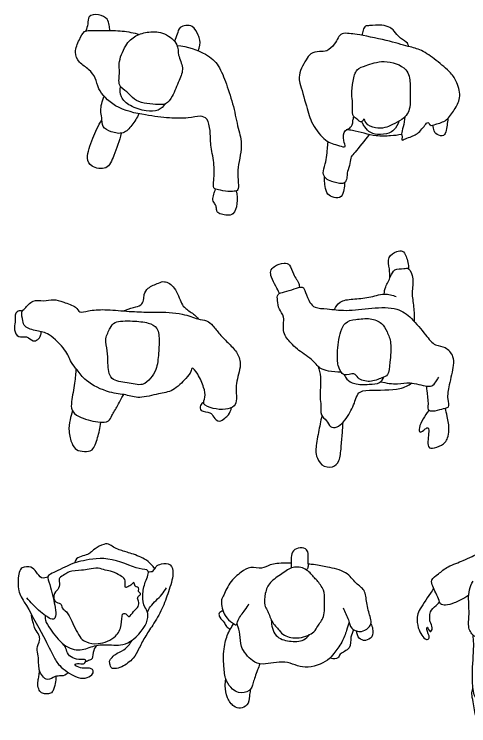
# Model space of a CAD drawing. Header units: millimetres. Extents: x 1.39 to 5.98, y 0.28 to 2.74.
# Drawn here: x 1.391 to 2.834, y 0.371 to 2.628 of the extents above; entities that cross this region are included whole.
import ezdxf

# ---------------------------------------------------------------- set-up
doc = ezdxf.new("R2010")
doc.units = ezdxf.units.MM

# ---------------------------------------------------------------- blocks, each defined once
blk = doc.blocks.new('pa37-1')
blk.add_open_spline([(1.8368, 0.8689), (1.8234, 0.8888), (1.7945, 0.9073), (1.7431, 0.9233), (1.7295, 0.9275), (1.7093, 0.9347), (1.6944, 0.9463), (1.678, 0.9503), (1.6432, 0.9313), (1.6339, 0.9197), (1.6213, 0.9128), (1.5965, 0.9064), (1.586, 0.9005), (1.5817, 0.8871)], degree=3)
for points, knots in [([(1.8152, 0.7271), (1.8152, 0.7209), (1.8161, 0.6923), (1.7547, 0.6222), (1.6936, 0.6285), (1.6453, 0.6281), (1.6006, 0.6052), (1.5448, 0.622), (1.5067, 0.6768), (1.4885, 0.7013), (1.4886, 0.7243), (1.4973, 0.7137), (1.5166, 0.7052), (1.524, 0.7204), (1.5214, 0.7472), (1.5083, 0.8082), (1.496, 0.8383), (1.4991, 0.8496), (1.5178, 0.8576), (1.5735, 0.8857), (1.602, 0.8927), (1.6905, 0.9124), (1.7815, 0.8657), (1.8187, 0.8673), (1.8159, 0.8472), (1.8057, 0.8257), (1.7955, 0.7854), (1.8027, 0.7473), (1.8128, 0.7376), (1.8152, 0.7271)], [0, 0, 0, 0, 0.883812, 2.373191, 3.603104, 4.704566, 5.806869, 6.980899, 8.281752, 9.195003, 9.802227, 10.267869, 10.965365, 11.516143, 12.350976, 13.645229, 14.547457, 15.01474, 15.715163, 16.969015, 17.876346, 19.362227, 21.003143, 21.854309, 22.444814, 23.240394, 24.282595, 25.274009, 25.903463, 25.903463, 25.903463, 25.903463]), ([(1.8164, 0.86), (1.8215, 0.8594), (1.8337, 0.8595), (1.84, 0.8782), (1.8579, 0.8858), (1.8909, 0.887), (1.8984, 0.8501), (1.8801, 0.7951), (1.8621, 0.7416), (1.8311, 0.6903), (1.8049, 0.6527), (1.7854, 0.6136), (1.7714, 0.5838), (1.7341, 0.5568), (1.7113, 0.5509), (1.6967, 0.5542), (1.6961, 0.5647), (1.6911, 0.5762), (1.6992, 0.5855), (1.7118, 0.6001), (1.7375, 0.6081), (1.757, 0.6295), (1.764, 0.6391), (1.7668, 0.644)], [0, 0, 0, 0, 0.614817, 1.263019, 1.95105, 2.779195, 3.641983, 4.848387, 6.05482, 7.267186, 8.345192, 9.372066, 10.282508, 11.337066, 12.10457, 12.648552, 13.128767, 13.663586, 14.17569, 14.873949, 15.808441, 16.50989, 17.159003, 17.159003, 17.159003, 17.159003]), ([(1.4977, 0.8428), (1.4915, 0.8402), (1.4757, 0.8361), (1.4604, 0.8597), (1.446, 0.877), (1.4138, 0.8753), (1.4046, 0.8577), (1.3998, 0.8002), (1.4235, 0.7637), (1.4845, 0.6545), (1.5144, 0.5926), (1.5317, 0.5602), (1.5836, 0.5238), (1.6141, 0.5196), (1.6395, 0.5302), (1.6431, 0.5458), (1.6357, 0.5535), (1.6225, 0.5539), (1.6068, 0.5529), (1.5869, 0.5591), (1.5813, 0.5686), (1.603, 0.5686), (1.6129, 0.5654), (1.6211, 0.5813), (1.6064, 0.5809), (1.5818, 0.5819), (1.5601, 0.5951), (1.5563, 0.6171), (1.5496, 0.6257), (1.5464, 0.6299)], [0, 0, 0, 0, 0.704204, 1.496302, 2.243167, 3.063273, 3.727291, 4.872572, 5.940751, 7.70669, 9.025364, 9.970451, 11.198925, 12.076751, 12.859195, 13.430338, 13.898879, 14.454252, 15.099334, 15.818043, 16.193348, 16.852979, 17.370654, 17.902525, 18.395604, 19.199806, 19.966985, 20.686759, 21.315234, 21.315234, 21.315234, 21.315234]), ([(1.7346, 0.7253), (1.7325, 0.7182), (1.7327, 0.6878), (1.7166, 0.6511), (1.6589, 0.6255), (1.6198, 0.6363), (1.5992, 0.6467), (1.5739, 0.7027), (1.5593, 0.7326), (1.5411, 0.7424), (1.541, 0.7621), (1.5158, 0.76), (1.5152, 0.7936), (1.5348, 0.8054), (1.5343, 0.8286), (1.5318, 0.841), (1.5522, 0.8506), (1.564, 0.8621), (1.6057, 0.8635), (1.6271, 0.8681), (1.658, 0.8732), (1.6796, 0.8634), (1.7031, 0.8609), (1.7264, 0.8479), (1.7447, 0.8373), (1.7429, 0.8183), (1.7419, 0.8072), (1.7563, 0.8135), (1.7649, 0.8203), (1.772, 0.8292), (1.7735, 0.8112), (1.782, 0.8121), (1.7884, 0.8044), (1.7818, 0.7963), (1.7951, 0.7911), (1.7883, 0.7842), (1.7791, 0.7762), (1.789, 0.7624), (1.7827, 0.7439), (1.7688, 0.7356), (1.7569, 0.7122), (1.7478, 0.7244), (1.741, 0.73), (1.7346, 0.7253)], [0, 0, 0, 0, 0.945268, 1.95674, 3.187255, 4.17269, 4.920586, 6.160837, 7.100123, 7.778282, 8.395609, 9.071697, 9.87781, 10.620666, 11.354081, 11.88332, 12.586611, 13.252094, 14.252468, 15.039666, 15.906771, 16.677856, 17.44921, 18.279478, 18.982882, 19.659562, 20.092886, 20.64064, 21.223947, 21.622296, 22.181134, 22.609818, 23.06072, 23.492709, 23.985342, 24.401296, 24.924329, 25.52595, 26.18842, 26.861062, 27.581026, 28.104059, 28.62794, 28.62794, 28.62794, 28.62794]), ([(1.8148, 0.7331), (1.817, 0.7387), (1.822, 0.7502), (1.8419, 0.7687), (1.8595, 0.7868), (1.8696, 0.8015), (1.8741, 0.809)], [0, 0, 0, 0, 0.672823, 1.486266, 2.288594, 3.098198, 3.098198, 3.098198, 3.098198]), ([(1.4903, 0.7199), (1.4827, 0.7256), (1.4676, 0.7373), (1.4423, 0.7629), (1.431, 0.7769)], [0, 0, 0, 0, 0.843356, 2.001585, 2.001585, 2.001585, 2.001585]), ([(1.5622, 0.5399), (1.5556, 0.5312), (1.5388, 0.5282), (1.5204, 0.53), (1.4969, 0.5119), (1.4787, 0.5293), (1.4673, 0.5481), (1.4692, 0.593), (1.4602, 0.6151), (1.4735, 0.6419), (1.4706, 0.6589), (1.4554, 0.6775), (1.4529, 0.6954), (1.4467, 0.7085), (1.4459, 0.7231)], [0, 0, 0, 0, 0.766738, 1.540175, 2.406343, 3.185801, 4.007463, 5.148838, 5.999266, 6.90128, 7.606703, 8.433108, 9.182636, 9.932326, 9.932326, 9.932326, 9.932326]), ([(1.6534, 0.626), (1.6492, 0.6213), (1.6405, 0.6122), (1.6411, 0.5824), (1.6299, 0.5791), (1.6214, 0.575), (1.6169, 0.574)], [0, 0, 0, 0, 0.68586, 1.49647, 1.987266, 2.579293, 2.579293, 2.579293, 2.579293]), ([(1.5228, 0.5277), (1.5231, 0.52), (1.522, 0.5054), (1.515, 0.4801), (1.5038, 0.4717), (1.4864, 0.4713), (1.474, 0.4766), (1.4651, 0.4918), (1.4662, 0.5139), (1.4693, 0.528), (1.4705, 0.54), (1.471, 0.546)], [0, 0, 0, 0, 0.756268, 1.546242, 2.111345, 2.750144, 3.315003, 3.954929, 4.688278, 5.296774, 5.962316, 5.962316, 5.962316, 5.962316])]:
    blk.add_open_spline(points, degree=3, knots=knots)
blk = doc.blocks.new('pa37-2')
for points, knots in [([(2.3184, 0.8652), (2.321, 0.8679), (2.3263, 0.8752), (2.3224, 0.8896), (2.3254, 0.918), (2.3176, 0.9345), (2.2911, 0.937), (2.2707, 0.9236), (2.27, 0.8983), (2.2689, 0.8804), (2.2697, 0.8713)], [0, 0, 0, 0, 0.519539, 1.103058, 1.919907, 2.531068, 3.276152, 3.990365, 4.732525, 5.538173, 5.538173, 5.538173, 5.538173]), ([(2.2694, 0.8865), (2.2634, 0.8866), (2.2358, 0.8869), (2.2039, 0.8848), (2.1773, 0.8666), (2.14, 0.8775), (2.1104, 0.8586), (2.0723, 0.8271), (2.0547, 0.7811), (2.0451, 0.767), (2.0557, 0.7161), (2.0816, 0.6998), (2.0979, 0.6865), (2.0996, 0.7091), (2.1245, 0.7377), (2.1317, 0.7511), (2.1359, 0.7577)], [12.475366, 12.475366, 12.475366, 12.475366, 12.757984, 13.833269, 14.657138, 15.559033, 16.440771, 17.531611, 18.578838, 19.208404, 20.258245, 21.131099, 21.697432, 22.302518, 23.254491, 23.997846, 23.997846, 23.997846, 23.997846]), ([(2.4352, 0.7449), (2.4408, 0.7322), (2.4526, 0.7085), (2.4585, 0.6783), (2.4771, 0.6715), (2.4933, 0.6682), (2.516, 0.6798), (2.5265, 0.6985), (2.5197, 0.719), (2.5076, 0.7607), (2.5068, 0.8027), (2.4731, 0.8217), (2.4471, 0.8626), (2.3834, 0.8741), (2.3552, 0.8808), (2.3302, 0.8833), (2.3243, 0.8838)], [0, 0, 0, 0, 0.987952, 1.804828, 2.439101, 3.055146, 3.807204, 4.479228, 5.165287, 6.184674, 7.148007, 8.048685, 9.096403, 10.280995, 11.314213, 11.613893, 11.613893, 11.613893, 11.613893]), ([(2.352, 0.8313), (2.3583, 0.824), (2.377, 0.8009), (2.3745, 0.7689), (2.378, 0.716), (2.3531, 0.688), (2.3447, 0.6663), (2.2963, 0.6444), (2.2463, 0.6544), (2.2323, 0.6746), (2.2056, 0.7009), (2.1961, 0.7382), (2.1829, 0.7519), (2.186, 0.7928), (2.2008, 0.8277), (2.241, 0.8526), (2.2737, 0.8784), (2.3166, 0.8722), (2.3408, 0.8431), (2.3477, 0.8362), (2.352, 0.8313)], [0, 0, 0, 0, 0.922661, 1.800738, 2.897591, 3.802326, 4.518366, 5.600992, 6.662334, 7.399095, 8.332366, 9.265783, 9.911387, 10.851809, 11.79594, 12.835745, 13.812753, 14.772982, 15.68178, 16.308952, 16.308952, 16.308952, 16.308952]), ([(2.0535, 0.735), (2.0489, 0.7341), (2.0385, 0.729), (2.0422, 0.7135), (2.0581, 0.6992), (2.0628, 0.6857), (2.0722, 0.6799), (2.0768, 0.678)], [0, 0, 0, 0, 0.571379, 1.122219, 1.827123, 2.415421, 2.955837, 2.955837, 2.955837, 2.955837]), ([(2.2068, 0.7065), (2.2065, 0.6895), (2.2162, 0.6514), (2.2631, 0.6368), (2.3103, 0.6388), (2.3227, 0.6533), (2.3278, 0.66)], [0, 0, 0, 0, 0.380764, 0.740941, 1.097301, 1.365505, 1.365505, 1.365505, 1.365505]), ([(2.1705, 0.5673), (2.1681, 0.5611), (2.1585, 0.5363), (2.1485, 0.5067), (2.1416, 0.4781), (2.1033, 0.4728), (2.0826, 0.4869), (2.0616, 0.513), (2.0556, 0.5535), (2.0538, 0.6141), (2.0672, 0.662), (2.0781, 0.6802), (2.0848, 0.6911), (2.0873, 0.695)], [0.489713, 0.489713, 0.489713, 0.489713, 0.839564, 1.778034, 2.697045, 3.69526, 4.426274, 5.311136, 6.313549, 7.554537, 8.654862, 9.420311, 9.870671, 9.870671, 9.870671, 9.870671]), ([(2.4538, 0.6994), (2.4514, 0.6907), (2.4455, 0.6727), (2.4317, 0.6336), (2.4057, 0.6014), (2.3882, 0.5753), (2.3098, 0.5442), (2.2567, 0.5825), (2.1793, 0.5618), (2.1443, 0.5745), (2.1061, 0.6207), (2.11, 0.6596), (2.102, 0.6837), (2.0981, 0.6951)], [0, 0, 0, 0, 0.799837, 1.793544, 2.907705, 3.770263, 5.108004, 6.405375, 7.614777, 8.517823, 9.724242, 10.68606, 11.605409, 11.605409, 11.605409, 11.605409]), ([(2.5231, 0.6951), (2.5258, 0.6898), (2.5295, 0.6786), (2.5297, 0.651), (2.5056, 0.6389), (2.4831, 0.6458), (2.4782, 0.6635), (2.4783, 0.6716)], [0, 0, 0, 0, 0.64664, 1.409092, 2.145594, 2.840228, 3.593608, 3.593608, 3.593608, 3.593608]), ([(2.4677, 0.6755), (2.4646, 0.6678), (2.4568, 0.6528), (2.4618, 0.6141), (2.4223, 0.6009), (2.4215, 0.5837), (2.4056, 0.582), (2.3933, 0.5855)], [0, 0, 0, 0, 0.767033, 1.658381, 2.560842, 3.133288, 3.770192, 3.770192, 3.770192, 3.770192]), ([(2.1401, 0.4858), (2.1392, 0.4778), (2.1367, 0.4603), (2.1355, 0.4375), (2.1092, 0.4244), (2.086, 0.4308), (2.0648, 0.459), (2.059, 0.497), (2.0616, 0.512), (2.0625, 0.5196)], [0.165441, 0.165441, 0.165441, 0.165441, 0.849191, 1.983198, 2.766086, 3.490606, 4.38448, 5.328667, 6.050177, 6.050177, 6.050177, 6.050177])]:
    blk.add_open_spline(points, degree=3, knots=knots)
blk = doc.blocks.new('pa37-3')
for points, knots in [([(3.0862, 0.8103), (3.0975, 0.806), (3.1003, 0.795), (3.0972, 0.7787), (3.1105, 0.7726), (3.1007, 0.7574), (3.0929, 0.7378), (3.0975, 0.7079), (3.1031, 0.681), (3.0883, 0.6552), (3.1044, 0.6406), (3.1137, 0.6137), (3.1159, 0.6508), (3.1237, 0.6827), (3.1356, 0.7079), (3.149, 0.7267), (3.1323, 0.7612), (3.1279, 0.7792), (3.1481, 0.8001), (3.1406, 0.8223), (3.1224, 0.8302), (3.1408, 0.8619), (3.1324, 0.8836), (3.1113, 0.9087), (3.1021, 0.9247), (3.0927, 0.953), (3.0726, 0.982), (3.051, 0.9784), (3.0101, 0.9985), (2.9888, 0.9892), (2.938, 0.9777), (2.9329, 0.9468), (2.9133, 0.9334), (2.9087, 0.9127), (2.8972, 0.8643), (2.896, 0.8368), (2.9052, 0.7974), (2.9241, 0.775), (2.9683, 0.7712), (3.0037, 0.7687), (3.0425, 0.7771), (3.0607, 0.7933), (3.0794, 0.8082), (3.0862, 0.8103)], [0, 0, 0, 0, 0.204265, 0.417115, 0.588599, 0.793463, 1.044646, 1.338803, 1.623806, 1.893434, 2.14152, 2.360913, 2.622264, 2.954013, 3.234439, 3.481497, 3.803953, 4.030535, 4.303281, 4.545026, 4.753439, 5.048611, 5.307772, 5.61226, 5.845765, 6.142566, 6.446884, 6.690494, 7.039325, 7.305601, 7.676875, 7.961043, 8.207707, 8.454666, 8.831775, 9.125605, 9.459549, 9.741345, 10.090154, 10.42194, 10.751291, 11.025463, 11.316718, 11.316718, 11.316718, 11.316718]), ([(2.8334, 0.7861), (2.8295, 0.7828), (2.8155, 0.7723), (2.7875, 0.7606), (2.7621, 0.7511), (2.7412, 0.7573), (2.7417, 0.767), (2.7284, 0.7924), (2.7193, 0.8124), (2.7113, 0.8351), (2.7394, 0.8535), (2.766, 0.8778), (2.8174, 0.8941), (2.843, 0.9091), (2.8827, 0.9249), (2.9152, 0.9319)], [0.183205, 0.183205, 0.183205, 0.183205, 0.31878, 0.648247, 0.941923, 1.156615, 1.370541, 1.655433, 1.912339, 2.148227, 2.434269, 2.764368, 3.145618, 3.444391, 3.867056, 3.867056, 3.867056, 3.867056]), ([(3.1094, 0.9127), (3.1219, 0.9109), (3.1468, 0.9059), (3.1952, 0.8891), (3.2329, 0.8652), (3.2462, 0.8302), (3.2243, 0.8119), (3.2014, 0.7917), (3.1807, 0.8011), (3.169, 0.8078), (3.1638, 0.8124)], [0, 0, 0, 0, 0.328001, 0.709167, 1.065861, 1.36036, 1.631174, 1.914903, 2.151673, 2.393282, 2.393282, 2.393282, 2.393282]), ([(3.0966, 0.7146), (3.0789, 0.7107), (3.0366, 0.7036), (2.9929, 0.6729), (2.9156, 0.6438), (2.8516, 0.6464), (2.8295, 0.682), (2.8363, 0.7237), (2.8322, 0.7709), (2.834, 0.802), (2.8422, 0.8209), (2.8472, 0.8293)], [1.104198, 1.104198, 1.104198, 1.104198, 1.421406, 1.83628, 2.320455, 2.729757, 3.042013, 3.386379, 3.753843, 4.049899, 4.338706, 4.338706, 4.338706, 4.338706]), ([(3.2364, 0.8236), (3.2404, 0.8159), (3.2468, 0.8002), (3.251, 0.777), (3.2521, 0.7625), (3.2408, 0.7491), (3.2318, 0.7504), (3.2207, 0.7526), (3.2204, 0.7746), (3.2142, 0.7855), (3.2098, 0.7947), (3.2073, 0.7989)], [0, 0, 0, 0, 0.271681, 0.52886, 0.729905, 0.936752, 1.090728, 1.252065, 1.487267, 1.681905, 1.886051, 1.886051, 1.886051, 1.886051]), ([(2.722, 0.8067), (2.7188, 0.8017), (2.7029, 0.7776), (2.6758, 0.7374), (2.6678, 0.717), (2.6717, 0.6802), (2.6834, 0.6598), (2.6971, 0.6408), (2.7142, 0.6501), (2.6973, 0.674), (2.7024, 0.6896), (2.7108, 0.6607), (2.7214, 0.6841), (2.709, 0.6995), (2.7107, 0.7151), (2.7092, 0.7353), (2.7252, 0.7481), (2.7347, 0.7574), (2.7411, 0.7637)], [0.878292, 0.878292, 0.878292, 0.878292, 0.993804, 1.424881, 1.671114, 1.977782, 2.249711, 2.482735, 2.653526, 2.932061, 3.075031, 3.291324, 3.490307, 3.737939, 3.946259, 4.154131, 4.425237, 4.512474, 4.512474, 4.512474, 4.512474]), ([(3.0773, 0.8058), (3.0764, 0.7955), (3.067, 0.7744), (3.0464, 0.7631), (2.9873, 0.7561), (2.952, 0.7566), (2.9389, 0.7697), (2.9341, 0.7761)], [0, 0, 0, 0, 0.296561, 0.550965, 0.960858, 1.276788, 1.53752, 1.53752, 1.53752, 1.53752]), ([(3.1763, 0.8038), (3.1773, 0.7952), (3.1765, 0.7774), (3.1708, 0.7508), (3.1533, 0.7363), (3.1436, 0.7309)], [0, 0, 0, 0, 0.2722474, 0.5618472, 0.7929903, 0.7929903, 0.7929903, 0.7929903]), ([(3.1502, 0.735), (3.1505, 0.7238), (3.1525, 0.7075), (3.1336, 0.6918), (3.1265, 0.6871)], [0, 0, 0, 0, 0.3081302, 0.457713, 0.457713, 0.457713, 0.457713]), ([(3.0976, 0.6736), (3.0915, 0.6716), (3.0708, 0.6671), (3.0526, 0.6788), (3.0341, 0.6882), (3.0263, 0.6944)], [0.6407647, 0.6407647, 0.6407647, 0.6407647, 0.7566043, 1.0490895, 1.340065, 1.340065, 1.340065, 1.340065]), ([(3.1295, 0.6892), (3.1309, 0.6776), (3.1322, 0.6558), (3.1384, 0.6213), (3.1312, 0.6016), (3.1113, 0.5947), (3.0865, 0.5917), (3.0751, 0.6301), (3.0731, 0.6438), (3.0734, 0.67)], [0, 0, 0, 0, 0.315464, 0.622118, 0.811541, 1.05942, 1.324701, 1.510872, 2.091189, 2.091189, 2.091189, 2.091189]), ([(2.9546, 0.6596), (2.9442, 0.6439), (2.9268, 0.6098), (2.9189, 0.5736), (2.9092, 0.5227), (2.9012, 0.4703), (2.8931, 0.4496), (2.8623, 0.4473), (2.8512, 0.4651), (2.8459, 0.4888), (2.8439, 0.5458), (2.8512, 0.6311), (2.8481, 0.6497), (2.8471, 0.6588)], [0, 0, 0, 0, 0.39973, 0.725125, 1.116301, 1.502257, 1.734207, 2.002575, 2.229996, 2.483991, 2.893556, 3.385953, 3.665265, 3.665265, 3.665265, 3.665265]), ([(2.9025, 0.4819), (2.9055, 0.4769), (2.9116, 0.4647), (2.9169, 0.4349), (2.9176, 0.4028), (2.9158, 0.3788), (2.8915, 0.3706), (2.8708, 0.3719), (2.8538, 0.3965), (2.8487, 0.4462), (2.8417, 0.4711), (2.845, 0.4836), (2.847, 0.4891)], [0.03381, 0.03381, 0.03381, 0.03381, 0.24249, 0.540348, 0.847538, 1.092656, 1.34476, 1.576752, 1.853532, 2.232934, 2.504074, 2.726162, 2.726162, 2.726162, 2.726162])]:
    blk.add_open_spline(points, degree=3, knots=knots)
blk = doc.blocks.new('pa37-8')
for points, knots in [([(1.7346, 1.6871), (1.7464, 1.6904), (1.7687, 1.6986), (1.7938, 1.7031), (1.803, 1.7214), (1.8018, 1.7401), (1.8143, 1.7621), (1.8487, 1.7748), (1.8681, 1.7838), (1.9044, 1.7626), (1.9197, 1.7103), (1.9336, 1.6944), (1.9641, 1.6751), (1.9717, 1.6657), (1.9757, 1.6611)], [0, 0, 0, 0, 0.339651, 0.614582, 0.850042, 1.088499, 1.359913, 1.694811, 1.944915, 2.285766, 2.692876, 2.955245, 3.28266, 3.523181, 3.523181, 3.523181, 3.523181]), ([(1.8085, 1.6833), (1.7922, 1.6835), (1.7454, 1.6856), (1.6798, 1.6924), (1.6288, 1.6894), (1.5972, 1.6786), (1.5874, 1.7027), (1.547, 1.7143), (1.5156, 1.7261), (1.4845, 1.716), (1.4489, 1.7254), (1.4258, 1.6935), (1.4112, 1.6846), (1.4188, 1.6551), (1.4221, 1.6351), (1.4648, 1.6211), (1.5029, 1.6187), (1.552, 1.5646), (1.5628, 1.5443), (1.5715, 1.5217), (1.5925, 1.4992), (1.6161, 1.4612), (1.6927, 1.4251), (1.7447, 1.4227), (1.7889, 1.4067), (1.8488, 1.4261), (1.8954, 1.4298), (1.9349, 1.4719), (1.9526, 1.4916), (1.9545, 1.5124), (1.9768, 1.4832), (1.993, 1.4458), (1.9996, 1.4141), (1.9854, 1.3893), (2.0239, 1.3754), (2.0595, 1.3729), (2.0922, 1.3825), (2.0982, 1.4098), (2.0913, 1.4582), (2.114, 1.5137), (2.101, 1.5531), (2.0729, 1.5831), (2.0424, 1.6119), (2.023, 1.64), (2.0023, 1.6581), (1.9708, 1.6597), (1.9258, 1.6813), (1.8428, 1.6836), (1.8209, 1.6831), (1.8085, 1.6833)], [0, 0, 0, 0, 0.439396, 0.904235, 1.308469, 1.600333, 1.851432, 2.208995, 2.534193, 2.846208, 3.169491, 3.501669, 3.720815, 4.01128, 4.257028, 4.608719, 4.965953, 5.430268, 5.703964, 5.968268, 6.273026, 6.646334, 7.153977, 7.560506, 7.934618, 8.370187, 8.754536, 9.169978, 9.464678, 9.652094, 9.936057, 10.315046, 10.62919, 10.884721, 11.203574, 11.554347, 11.859528, 12.132452, 12.523931, 12.952939, 13.299191, 13.656106, 14.020931, 14.347918, 14.630593, 14.931064, 15.331826, 15.835957, 16.167916, 16.167916, 16.167916, 16.167916]), ([(1.4164, 1.686), (1.4123, 1.6874), (1.4025, 1.6885), (1.3933, 1.6764), (1.394, 1.6638), (1.394, 1.6502), (1.3889, 1.6274), (1.4025, 1.5985), (1.4314, 1.61), (1.4492, 1.5884), (1.4665, 1.5948), (1.4752, 1.6083), (1.4766, 1.6165), (1.4768, 1.6206)], [0, 0, 0, 0, 0.201821, 0.405323, 0.600323, 0.805322, 1.077393, 1.360068, 1.639407, 1.912736, 2.129857, 2.350229, 2.545494, 2.545494, 2.545494, 2.545494]), ([(1.7111, 1.6501), (1.703, 1.6464), (1.6959, 1.6322), (1.6765, 1.5988), (1.6885, 1.5596), (1.6872, 1.5227), (1.6922, 1.4636), (1.7497, 1.4615), (1.7987, 1.4461), (1.8248, 1.4743), (1.8442, 1.5001), (1.8494, 1.5529), (1.8512, 1.5881), (1.8496, 1.6347), (1.8152, 1.6512), (1.7681, 1.6555), (1.7232, 1.6557), (1.7111, 1.6501)], [0, 0, 0, 0, 0.266591, 0.60323, 0.950101, 1.302373, 1.695819, 2.074109, 2.446868, 2.76017, 3.076763, 3.475877, 3.822943, 4.184848, 4.49208, 4.871173, 5.26982, 5.26982, 5.26982, 5.26982]), ([(1.5868, 1.5046), (1.5856, 1.489), (1.5834, 1.4589), (1.5723, 1.4008), (1.5706, 1.3708), (1.5962, 1.3485), (1.6541, 1.3321), (1.6924, 1.3339), (1.7005, 1.356), (1.7189, 1.3852), (1.7303, 1.408), (1.7357, 1.4171), (1.7382, 1.4215)], [0, 0, 0, 0, 0.38447, 0.814511, 1.106916, 1.413331, 1.855018, 2.181208, 2.4335, 2.765909, 3.04973, 3.268038, 3.268038, 3.268038, 3.268038]), ([(1.9922, 1.3977), (1.9879, 1.3953), (1.9801, 1.3886), (1.9798, 1.3657), (2.0158, 1.3682), (2.022, 1.3495), (2.0418, 1.3314), (2.0593, 1.3479), (2.072, 1.3558), (2.0791, 1.3721), (2.0804, 1.3802)], [0, 0, 0, 0, 0.21431, 0.437973, 0.737722, 0.97859, 1.239904, 1.48811, 1.710624, 1.989338, 1.989338, 1.989338, 1.989338]), ([(1.5758, 1.3695), (1.5725, 1.3603), (1.5676, 1.3409), (1.5618, 1.3048), (1.5727, 1.2667), (1.5866, 1.2439), (1.6134, 1.2406), (1.6426, 1.2417), (1.6558, 1.2844), (1.664, 1.3156), (1.6656, 1.3338)], [0, 0, 0, 0, 0.325352, 0.686509, 1.062548, 1.358685, 1.659384, 1.957809, 2.346904, 2.726651, 2.726651, 2.726651, 2.726651])]:
    blk.add_open_spline(points, degree=3, knots=knots)
blk = doc.blocks.new('pa37-9')
for points, knots in [([(2.5835, 1.7914), (2.5826, 1.8009), (2.5831, 1.8192), (2.5737, 1.8585), (2.6039, 1.8764), (2.6245, 1.8799), (2.636, 1.859), (2.6431, 1.8337), (2.6425, 1.8203)], [0, 0, 0, 0, 0.284507, 0.602368, 0.89576, 1.119758, 1.359436, 1.69628, 1.69628, 1.69628, 1.69628]), ([(2.2333, 1.7426), (2.2289, 1.7501), (2.2211, 1.765), (2.2062, 1.7928), (2.2028, 1.8134), (2.2151, 1.8307), (2.2469, 1.8409), (2.2677, 1.8355), (2.2755, 1.8038), (2.2866, 1.7872), (2.2933, 1.7783), (2.2959, 1.7674), (2.296, 1.7621)], [0, 0, 0, 0, 0.270276, 0.567923, 0.801051, 1.032604, 1.33391, 1.561684, 1.855678, 2.093276, 2.268027, 2.480853, 2.480853, 2.480853, 2.480853]), ([(2.5652, 1.7402), (2.5659, 1.7481), (2.5678, 1.7643), (2.5866, 1.7945), (2.5946, 1.8219), (2.6278, 1.8195), (2.6443, 1.8258), (2.6607, 1.7866), (2.6506, 1.7456), (2.6601, 1.6996), (2.6604, 1.6688), (2.6607, 1.6533)], [0, 0, 0, 0, 0.2594, 0.575961, 0.842499, 1.128696, 1.328758, 1.640526, 1.991438, 2.351567, 2.713253, 2.713253, 2.713253, 2.713253]), ([(2.4281, 1.4931), (2.415, 1.4922), (2.3888, 1.4955), (2.3597, 1.5028), (2.3362, 1.5351), (2.2881, 1.5641), (2.2697, 1.5855), (2.2385, 1.6168), (2.252, 1.6688), (2.2299, 1.6913), (2.2266, 1.7186), (2.2241, 1.7419), (2.2502, 1.7473), (2.278, 1.7552), (2.3074, 1.768), (2.3161, 1.7447), (2.3277, 1.7129), (2.3452, 1.695), (2.387, 1.6942), (2.4456, 1.6851), (2.5249, 1.6969), (2.6072, 1.7), (2.6529, 1.6646), (2.6955, 1.6128), (2.7249, 1.5741), (2.7613, 1.5763), (2.7857, 1.5421), (2.7859, 1.5137), (2.7711, 1.452), (2.7638, 1.4108), (2.7725, 1.3806), (2.7569, 1.3777), (2.7347, 1.3705), (2.702, 1.3652), (2.7077, 1.3935), (2.7004, 1.4341), (2.7006, 1.4436), (2.7005, 1.4483)], [0, 0, 0, 0, 0.333746, 0.615331, 0.947009, 1.341068, 1.628488, 1.963548, 2.332466, 2.616232, 2.893587, 3.126498, 3.375225, 3.676605, 3.948227, 4.182609, 4.495844, 4.748276, 5.078533, 5.489086, 5.970595, 6.443047, 6.836524, 7.274879, 7.632688, 7.931999, 8.251897, 8.53518, 8.955368, 9.312871, 9.577702, 9.754661, 10.025808, 10.29232, 10.540149, 10.884597, 11.084752, 11.084752, 11.084752, 11.084752]), ([(2.4073, 1.691), (2.4113, 1.7001), (2.423, 1.7195), (2.4669, 1.7254), (2.5161, 1.7276), (2.5646, 1.7448), (2.5914, 1.737), (2.6035, 1.7323)], [0, 0, 0, 0, 0.289198, 0.63045, 1.009839, 1.385145, 1.717186, 1.717186, 1.717186, 1.717186]), ([(2.421, 1.5087), (2.424, 1.5001), (2.4344, 1.4744), (2.4715, 1.494), (2.4806, 1.4707), (2.52, 1.4576), (2.5569, 1.4751), (2.5806, 1.4818), (2.583, 1.5259), (2.5897, 1.5843), (2.575, 1.6203), (2.559, 1.6505), (2.5204, 1.6655), (2.475, 1.66), (2.4349, 1.6533), (2.4169, 1.5884), (2.4161, 1.5272), (2.4187, 1.5155), (2.421, 1.5087)], [0, 0, 0, 0, 0.290149, 0.582926, 0.812979, 1.140163, 1.478315, 1.719263, 2.053671, 2.46703, 2.794215, 3.09433, 3.424056, 3.784245, 4.099512, 4.521948, 4.935382, 5.165435, 5.165435, 5.165435, 5.165435]), ([(2.3554, 1.5111), (2.359, 1.4998), (2.3667, 1.4781), (2.3593, 1.4127), (2.3657, 1.3892), (2.3605, 1.3549), (2.3838, 1.3407), (2.392, 1.3167), (2.42, 1.3146), (2.4559, 1.3574), (2.4743, 1.4035), (2.4823, 1.4313), (2.5196, 1.4374), (2.6175, 1.434), (2.641, 1.451), (2.6532, 1.4583)], [0, 0, 0, 0, 0.316708, 0.73754, 1.010056, 1.300184, 1.563904, 1.816569, 2.059662, 2.448797, 2.831375, 3.092141, 3.401707, 3.923718, 4.269948, 4.269948, 4.269948, 4.269948]), ([(2.4384, 1.4843), (2.4405, 1.4794), (2.4461, 1.4692), (2.4716, 1.4519), (2.5161, 1.4544), (2.5522, 1.4555), (2.5608, 1.4704), (2.5638, 1.4768)], [0, 0, 0, 0, 0.213827, 0.496498, 0.85447, 1.164589, 1.410231, 1.410231, 1.410231, 1.410231]), ([(2.5538, 1.4623), (2.5713, 1.4581), (2.6083, 1.4523), (2.6456, 1.4643), (2.6993, 1.4454), (2.7206, 1.4495), (2.7316, 1.4651), (2.7364, 1.4729), (2.7384, 1.4771)], [0, 0, 0, 0, 0.390083, 0.725337, 1.116511, 1.352982, 1.574191, 1.772832, 1.772832, 1.772832, 1.772832]), ([(2.7073, 1.3711), (2.7, 1.363), (2.6878, 1.3451), (2.6756, 1.3189), (2.6765, 1.2964), (2.695, 1.3128), (2.7069, 1.3195), (2.7065, 1.2954), (2.7032, 1.274), (2.7047, 1.2475), (2.7336, 1.2539), (2.7596, 1.2679), (2.7667, 1.2846), (2.7733, 1.3095), (2.7657, 1.3527), (2.7615, 1.3694), (2.759, 1.3779)], [0, 0, 0, 0, 0.304179, 0.597759, 0.791394, 1.022381, 1.185411, 1.409608, 1.678442, 1.914153, 2.171465, 2.461715, 2.678568, 2.945436, 3.294668, 3.568025, 3.568025, 3.568025, 3.568025]), ([(2.3673, 1.3543), (2.3633, 1.3368), (2.3568, 1.3034), (2.3466, 1.2495), (2.3493, 1.227), (2.3635, 1.1943), (2.4028, 1.1877), (2.4253, 1.2112), (2.4284, 1.2547), (2.4326, 1.2986), (2.4342, 1.3224), (2.4349, 1.3342)], [0, 0, 0, 0, 0.390363, 0.776153, 1.029927, 1.330324, 1.639738, 1.91999, 2.267662, 2.623355, 2.939219, 2.939219, 2.939219, 2.939219])]:
    blk.add_open_spline(points, degree=3, knots=knots)
blk = doc.blocks.new('pa37-15')
for points, knots in [([(1.6945, 2.6271), (1.6943, 2.6329), (1.6922, 2.6444), (1.6882, 2.6653), (1.66, 2.6802), (1.6227, 2.6755), (1.6265, 2.6467), (1.6204, 2.6329), (1.6179, 2.6256)], [0, 0, 0, 0, 0.220425, 0.453174, 0.744566, 1.036274, 1.290146, 1.544553, 1.544553, 1.544553, 1.544553]), ([(1.9751, 2.5627), (1.9799, 2.5739), (1.9824, 2.5972), (1.974, 2.6117), (1.9613, 2.6485), (1.9124, 2.6413), (1.9098, 2.6147), (1.9023, 2.6006), (1.8996, 2.593)], [0.006897, 0.006897, 0.006897, 0.006897, 0.30371, 0.525988, 0.830395, 1.155184, 1.409315, 1.668249, 1.668249, 1.668249, 1.668249]), ([(1.9081, 2.5789), (1.9394, 2.5773), (2, 2.5564), (2.042, 2.5165), (2.0652, 2.4559), (2.0879, 2.3865), (2.1006, 2.3162), (2.118, 2.2618), (2.0966, 2.185), (2.1028, 2.1473), (2.1025, 2.1215), (2.0941, 2.1168), (2.0677, 2.1146), (2.0404, 2.1216), (2.0203, 2.1249), (2.0255, 2.1552), (2.0264, 2.2087), (2.0131, 2.2629), (2.0143, 2.3076), (2.0059, 2.3481), (1.9809, 2.3583), (1.9413, 2.3471), (1.8812, 2.3489), (1.8068, 2.3578), (1.71, 2.3784), (1.6555, 2.4389), (1.6504, 2.4763), (1.6297, 2.5046), (1.5952, 2.5238), (1.5794, 2.5587), (1.597, 2.5965), (1.6111, 2.6267), (1.6319, 2.6268), (1.6774, 2.6272), (1.7342, 2.6272), (1.7701, 2.6195), (1.7877, 2.6145)], [0, 0, 0, 0, 0.512573, 0.902477, 1.32851, 1.797822, 2.252522, 2.662951, 3.13742, 3.480458, 3.734938, 3.883977, 4.158334, 4.456627, 4.669367, 4.939512, 5.343632, 5.750156, 6.1175, 6.449834, 6.706389, 7.035447, 7.442725, 7.905292, 8.431323, 8.890507, 9.205865, 9.50871, 9.838045, 10.14558, 10.484906, 10.775635, 10.996579, 11.350767, 11.754305, 12.145404, 12.145404, 12.145404, 12.145404]), ([(1.871, 2.3948), (1.8799, 2.3987), (1.8945, 2.419), (1.9138, 2.4683), (1.9313, 2.5078), (1.9085, 2.5487), (1.9137, 2.5842), (1.869, 2.6222), (1.8184, 2.6246), (1.7753, 2.6122), (1.7414, 2.582), (1.7201, 2.5225), (1.7277, 2.4963), (1.7178, 2.4495), (1.7503, 2.4338), (1.7703, 2.4071), (1.8031, 2.3945), (1.8388, 2.393), (1.8622, 2.391), (1.871, 2.3948)], [0, 0, 0, 0, 0.298759, 0.687843, 1.027664, 1.371542, 1.675859, 2.055884, 2.43009, 2.775284, 3.130124, 3.536206, 3.818582, 4.156444, 4.451435, 4.754608, 5.060438, 5.380194, 5.676541, 5.676541, 5.676541, 5.676541]), ([(1.871, 2.3948), (1.865, 2.3864), (1.8485, 2.3703), (1.8082, 2.3695), (1.7586, 2.3851), (1.7268, 2.4141), (1.7262, 2.4384), (1.7279, 2.4491)], [0, 0, 0, 0, 0.293996, 0.620509, 1.002892, 1.337573, 1.638819, 1.638819, 1.638819, 1.638819]), ([(1.7867, 2.3628), (1.7809, 2.3498), (1.7649, 2.3272), (1.7389, 2.2958), (1.6986, 2.3043), (1.6684, 2.3192), (1.6697, 2.3516), (1.663, 2.3724), (1.6694, 2.4044), (1.6761, 2.4186)], [0, 0, 0, 0, 0.344931, 0.665353, 0.989568, 1.282598, 1.561574, 1.812786, 2.174708, 2.174708, 2.174708, 2.174708]), ([(1.7302, 2.301), (1.7259, 2.2768), (1.7069, 2.2337), (1.6894, 2.1822), (1.6335, 2.1928), (1.6175, 2.2233), (1.6399, 2.2881), (1.6574, 2.3251), (1.6689, 2.3436)], [0, 0, 0, 0, 0.454132, 0.814085, 1.165949, 1.450891, 1.875973, 2.30239, 2.30239, 2.30239, 2.30239]), ([(2.0951, 2.1181), (2.1014, 2.0947), (2.0977, 2.032), (2.0487, 2.0438), (2.0322, 2.0497), (2.0331, 2.0677), (2.0283, 2.0768), (2.0192, 2.0896), (2.0242, 2.1077), (2.0276, 2.1185), (2.0302, 2.1237)], [0, 0, 0, 0, 0.462293, 0.790321, 1.007167, 1.217878, 1.394026, 1.59917, 1.827645, 2.054032, 2.054032, 2.054032, 2.054032])]:
    blk.add_open_spline(points, degree=3, knots=knots)
blk = doc.blocks.new('pa37-16')
for points, knots in [([(2.6425, 2.5765), (2.6418, 2.58), (2.6411, 2.5887), (2.6145, 2.6013), (2.5975, 2.6258), (2.583, 2.6377), (2.5583, 2.6462), (2.5199, 2.6416), (2.5047, 2.6428), (2.4977, 2.6277), (2.4954, 2.6171), (2.4954, 2.6115)], [0, 0, 0, 0, 0.520572, 1.3591, 2.236978, 2.911629, 3.722779, 4.720143, 5.306407, 5.907089, 6.564791, 6.564791, 6.564791, 6.564791]), ([(2.6311, 2.3534), (2.6294, 2.3426), (2.6266, 2.3223), (2.6181, 2.2994), (2.6235, 2.2912), (2.6186, 2.2759), (2.6341, 2.2853), (2.6534, 2.2901), (2.6823, 2.3057), (2.7038, 2.3435), (2.7104, 2.3227), (2.7302, 2.3306), (2.7659, 2.3397), (2.7876, 2.3759), (2.8108, 2.4119), (2.7976, 2.4626), (2.7772, 2.4943), (2.73, 2.5328), (2.6848, 2.566), (2.6397, 2.5767), (2.5737, 2.5959), (2.4806, 2.6149), (2.4562, 2.6173), (2.4297, 2.6197), (2.4177, 2.6033), (2.4086, 2.5827), (2.3839, 2.559), (2.3598, 2.5615), (2.3295, 2.556), (2.3173, 2.533), (2.3012, 2.5087), (2.2935, 2.4779), (2.2974, 2.4593), (2.3196, 2.3842), (2.3324, 2.3313), (2.376, 2.2778), (2.399, 2.2683), (2.4206, 2.2619), (2.4477, 2.2542), (2.4328, 2.2787), (2.4379, 2.3129), (2.4571, 2.3148), (2.4655, 2.3312), (2.4656, 2.3421), (2.4677, 2.35), (2.4687, 2.3539)], [0, 0, 0, 0, 0.913637, 1.669764, 2.16295, 2.668948, 3.207243, 3.943434, 4.894529, 5.808927, 6.325863, 6.993807, 7.957137, 8.979064, 10.007842, 11.113774, 12.099399, 13.340294, 14.535063, 15.594014, 16.954254, 18.501688, 19.310097, 20.076553, 20.751664, 21.524055, 22.419772, 23.200354, 24.048378, 24.835542, 25.714349, 26.580403, 27.281035, 28.662529, 29.91195, 31.192083, 31.973644, 32.761633, 33.448088, 34.152334, 35.05193, 35.691147, 36.337558, 36.869852, 37.421883, 37.421883, 37.421883, 37.421883]), ([(2.6212, 2.3451), (2.6287, 2.3503), (2.6397, 2.3615), (2.6479, 2.3836), (2.6477, 2.4252), (2.6481, 2.4596), (2.6424, 2.5105), (2.5638, 2.5374), (2.5096, 2.5153), (2.4751, 2.5068), (2.4653, 2.466), (2.4603, 2.4242), (2.4672, 2.3983), (2.4612, 2.3565), (2.4762, 2.3494), (2.4939, 2.3296), (2.5018, 2.3528), (2.5055, 2.3283), (2.5374, 2.316), (2.5676, 2.3171), (2.5909, 2.3284), (2.6123, 2.3389), (2.6212, 2.3451)], [0, 0, 0, 0, 0.78617, 1.546267, 2.563812, 3.523218, 4.586752, 5.957541, 7.182988, 8.073959, 9.062311, 10.095865, 10.949899, 11.925711, 12.564873, 13.273686, 13.815408, 14.407266, 15.331022, 16.204678, 17.016135, 17.953757, 17.953757, 17.953757, 17.953757]), ([(2.7674, 2.348), (2.7667, 2.3409), (2.7643, 2.327), (2.7624, 2.3052), (2.7507, 2.288), (2.7276, 2.299), (2.7241, 2.3084), (2.7201, 2.3205), (2.7198, 2.3267)], [0, 0, 0, 0, 0.737612, 1.490151, 2.142099, 2.871516, 3.386264, 4.073507, 4.073507, 4.073507, 4.073507]), ([(2.6119, 2.3392), (2.6089, 2.329), (2.5966, 2.3106), (2.5809, 2.2991), (2.5435, 2.2953), (2.5157, 2.304), (2.5007, 2.3254), (2.496, 2.3333), (2.494, 2.3374)], [0, 0, 0, 0, 0.900008, 1.599896, 2.557404, 3.418115, 4.206952, 4.797766, 4.797766, 4.797766, 4.797766]), ([(2.6206, 2.297), (2.609, 2.2949), (2.5858, 2.2921), (2.5388, 2.2908), (2.5032, 2.301), (2.4653, 2.3105), (2.4515, 2.3114), (2.4448, 2.3117)], [0, 0, 0, 0, 0.949716, 2.031576, 3.025292, 4.008879, 4.728581, 4.728581, 4.728581, 4.728581]), ([(2.5177, 2.297), (2.5029, 2.2784), (2.4749, 2.2413), (2.4582, 2.2276), (2.4577, 2.205), (2.4476, 2.1795), (2.4474, 2.1639), (2.4437, 2.1457), (2.4302, 2.1386), (2.3979, 2.1479), (2.3796, 2.1552), (2.3677, 2.1771), (2.3809, 2.203), (2.3856, 2.2575), (2.3866, 2.2684), (2.387, 2.274)], [0, 0, 0, 0, 1.34955, 2.064502, 2.792955, 3.627051, 4.269513, 4.922758, 5.496874, 6.408168, 7.130237, 7.846571, 8.708838, 9.878803, 10.536628, 10.536628, 10.536628, 10.536628]), ([(2.4395, 2.1444), (2.4397, 2.1369), (2.4375, 2.1229), (2.4322, 2.0959), (2.4049, 2.0955), (2.3842, 2.1061), (2.3766, 2.132), (2.3761, 2.1525), (2.3754, 2.1606), (2.3752, 2.1645)], [0, 0, 0, 0, 0.75714, 1.53278, 2.292812, 3.043433, 3.854716, 4.577667, 5.12493, 5.12493, 5.12493, 5.12493])]:
    blk.add_open_spline(points, degree=3, knots=knots)

msp = doc.modelspace()

# ---------------------------------------------------------------- block references
for name, p in [('pa37-15', (0, -0.0506)), ('pa37-16', (0, -0.0506)), ('pa37-9', (0, 0)), ('pa37-8', (0, 0)), ('pa37-3', (0, 0)), ('pa37-1', (0, 0)), ('pa37-2', (0, 0))]:
    msp.add_blockref(name, p)

doc.saveas('drawing.dxf')
